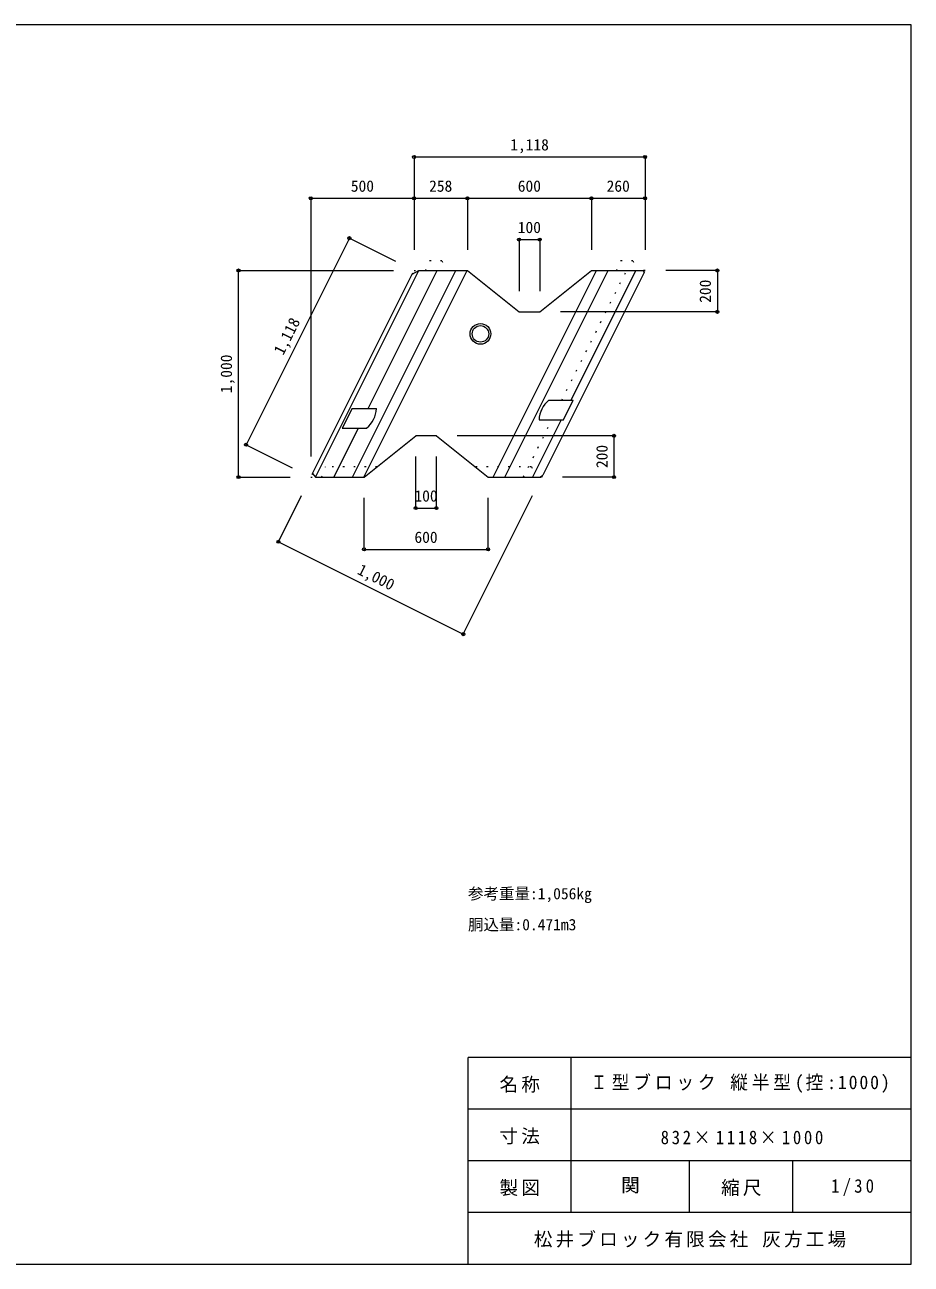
# Model space of a CAD drawing. Units: millimetres, scale not verified. Extents: x 165 to 8745, y 150 to 6150.
# Drawn here: x 4455 to 8745, y 150 to 6150 of the extents above; entities that cross this region are included whole.
import ezdxf
from ezdxf.enums import TextEntityAlignment as Align

# ---------------------------------------------------------------- set-up
doc = ezdxf.new("R2010")
doc.units = ezdxf.units.MM
doc.header["$LTSCALE"] = 30
doc.header["$PDMODE"] = 32
doc.header["$PDSIZE"] = 15
doc.linetypes.add('DOTTED', pattern=[1.75, 0.25, -1.5])
for name, color, linetype, lineweight in [('_0-0_', 7, 'Continuous', 18), ('_0-1_', 7, 'Continuous', 18), ('_0-2_', 4, 'Continuous', 9)]:
    doc.layers.add(name, color=color, linetype=linetype, lineweight=lineweight)
doc.styles.add('ＭＳ ゴシック', font='')
doc.styles.get('ＭＳ ゴシック').set_extended_font_data('MS Gothic')

msp = doc.modelspace()

# ---------------------------------------------------------------- linework, layer by layer
at = {"layer": '_0-0_'}
for p, q in [((8745, 6150), (165, 6150)), ((8745, 150), (8745, 6150)), ((8745, 1150), (6600, 1150)), ((6600, 150), (6600, 1150)), ((7100, 400), (7100, 1150)), ((8745, 900), (6600, 900)), ((8745, 650), (6600, 650)), ((7672.5, 400), (7672.5, 650)), ((8172.5, 400), (8172.5, 650)), ((8745, 400), (6600, 400)), ((165, 150), (8745, 150))]:
    msp.add_line(p, q, dxfattribs=at)
at = {"layer": '_0-1_', "linetype": 'DOTTED'}
for p, q in [((6394.09, 4960.32), (6414.09, 5007.32)), ((6474.09, 5007.32), (6414.09, 5007.32)), ((6474.09, 5007.32), (6494.09, 4960.32)), ((7318.27, 4960.32), (7338.27, 5007.32)), ((7398.27, 5007.32), (7338.27, 5007.32)), ((7398.27, 5007.32), (7418.27, 4960.32)), ((6330.14, 4942.44), (6339.09, 4960.32)), ((6339.09, 4960.32), (6361.45, 4960.32)), ((7053.64, 4332.25), (7367.68, 4960.32)), ((7457.12, 4960.32), (7447.12, 4960.32)), ((7452.65, 4951.38), (7457.12, 4960.32)), ((6867.68, 3960.32), (7006.14, 4237.25)), ((5848.03, 3978.21), (5839.09, 3960.32)), ((5839.09, 3960.32), (5861.45, 3960.32)), ((5891.09, 3960.32), (5911.09, 4010.32)), ((6159.59, 4010.32), (5911.09, 4010.32)), ((6907.12, 4010.32), (6634.59, 4010.32)), ((6907.12, 4010.32), (6927.12, 3960.32)), ((6947.12, 3960.32), (6957.12, 3960.32)), ((6957.12, 3960.32), (6961.59, 3969.27))]:
    msp.add_line(p, q, dxfattribs=at)
at = {"layer": '_0-1_'}
for p, q in [((5848.03, 3978.21), (6330.14, 4942.44)), ((5861.45, 3960.32), (6361.45, 4960.32)), ((6040.33, 3960.32), (6540.33, 4960.32)), ((6096.23, 3960.32), (6596.23, 4960.32)), ((6116.85, 4292.25), (6450.89, 4960.32)), ((6330.14, 4942.44), (6361.45, 4960.32)), ((6361.45, 4960.32), (6597.09, 4960.32)), ((6597.09, 4960.32), (6847.09, 4760.32)), ((6722.33, 3960.32), (7222.33, 4960.32)), ((6778.24, 3960.32), (7278.24, 4960.32)), ((6947.09, 4760.32), (7197.09, 4960.32)), ((7452.65, 4951.38), (6961.59, 3969.27)), ((7412.4, 4960.32), (7098.36, 4332.25)), ((7197.09, 4960.32), (7447.12, 4960.32)), ((7447.12, 4960.32), (7452.65, 4951.38)), ((6847.09, 4760.32), (6947.09, 4760.32)), ((6991.28, 4332.25), (7109.54, 4332.25)), ((7062.04, 4237.25), (7109.54, 4332.25)), ((6038.59, 4292.25), (5991.09, 4197.25)), ((6038.59, 4292.25), (6156.85, 4292.25)), ((7050.86, 4237.25), (6912.4, 3960.32)), ((6943.78, 4237.25), (7062.04, 4237.25)), ((5950.89, 3960.32), (6069.35, 4197.25)), ((5991.09, 4197.25), (6109.35, 4197.25)), ((6097.09, 3960.32), (6347.09, 4160.32)), ((6447.09, 4160.32), (6347.09, 4160.32)), ((6447.09, 4160.32), (6697.09, 3960.32)), ((5848.03, 3978.21), (5861.45, 3960.32)), ((5861.45, 3960.32), (6097.09, 3960.32)), ((6697.09, 3960.32), (6947.12, 3960.32)), ((6947.12, 3960.32), (6961.59, 3969.27))]:
    msp.add_line(p, q, dxfattribs=at)
for radius in [50, 40]:
    msp.add_circle((6660.24, 4653.68), radius, dxfattribs=at)
for centre, start, end in [((7073.07, 4231.98), 129.20453, 177.66536), ((6027.56, 4297.52), 309.20453, 357.66536)]:
    msp.add_arc(centre, 129.4, start, end, dxfattribs=at)
at = {"layer": '_0-2_'}
for p, q in [((6339.09, 5510.32), (7457.12, 5510.32)), ((6339.09, 5510.32), (6339.09, 5060.32)), ((7457.12, 5510.32), (7457.12, 5060.32)), ((5839.09, 5310.32), (5839.09, 4060.32)), ((5839.09, 5310.32), (7457.12, 5310.32)), ((6597.09, 5310.32), (6597.09, 5060.32)), ((6597.09, 5310.32), (6597.09, 5060.32)), ((7197.09, 5310.32), (7197.09, 5060.32)), ((6026.04, 5116.85), (5526.04, 4116.85)), ((6026.04, 5116.85), (6249.64, 5005.05)), ((6847.09, 5110.32), (6947.09, 5110.32)), ((6847.09, 5110.32), (6847.09, 4860.32)), ((6947.09, 5110.32), (6947.09, 4860.32)), ((5489.09, 4960.32), (6239.09, 4960.32)), ((5489.09, 3960.32), (5489.09, 4960.32)), ((7807.12, 4960.32), (7557.12, 4960.32)), ((7807.12, 4960.32), (7807.12, 4760.32)), ((7807.12, 4760.32), (7047.09, 4760.32)), ((7307.12, 4160.32), (6547.09, 4160.32)), ((7307.12, 3960.32), (7307.12, 4160.32)), ((5526.04, 4116.85), (5749.64, 4005.05)), ((6347.09, 3810.32), (6347.09, 4060.32)), ((6447.09, 3810.32), (6447.09, 4060.32)), ((5489.09, 3960.32), (5739.09, 3960.32)), ((7307.12, 3960.32), (7057.12, 3960.32)), ((5682.56, 3647.28), (5794.37, 3870.88)), ((6097.09, 3610.32), (6097.09, 3860.32)), ((6576.99, 3200.06), (6912.4, 3870.88)), ((6697.09, 3610.32), (6697.09, 3860.32)), ((6347.09, 3810.32), (6447.09, 3810.32)), ((5682.56, 3647.28), (6576.99, 3200.06)), ((6097.09, 3610.32), (6697.09, 3610.32))]:
    msp.add_line(p, q, dxfattribs=at)
for p in [(6339.09, 5510.32), (7457.12, 5510.32), (5839.09, 5310.32), (6339.09, 5310.32), (6597.09, 5310.32), (7197.09, 5310.32), (7457.12, 5310.32), (6026.04, 5116.85), (6847.09, 5110.32), (6947.09, 5110.32), (5489.09, 4960.32), (7807.12, 4960.32), (7807.12, 4760.32), (7307.12, 4160.32), (5526.04, 4116.85), (5489.09, 3960.32), (7307.12, 3960.32), (6347.09, 3810.32), (6447.09, 3810.32), (5682.56, 3647.28), (6097.09, 3610.32), (6697.09, 3610.32), (6576.99, 3200.06)]:
    msp.add_point(p, dxfattribs=at)

# ---------------------------------------------------------------- texts
at = {"layer": '_0-0_', "color": 4, "style": 'ＭＳ ゴシック'}
for s, p in [('参考重量:1,056㎏', (6600, 1900)), ('胴込量:0.471m3', (6600, 1750))]:
    msp.add_text(s, height=54.99, dxfattribs=at).set_placement(p, align=Align.BOTTOM_LEFT)
at = {"layer": '_0-0_', "style": 'ＭＳ ゴシック'}
msp.add_text('関', height=65.98, dxfattribs=at).set_placement((7341.25, 480), align=Align.BOTTOM_LEFT)
at = {"layer": '_0-0_', "char_height": 65.98, "attachment_point": 7, "style": 'ＭＳ ゴシック'}
for s, insert in [('\\T1.17;名称', (6752.5, 980)), ('\\T1.22;\\W0.95;Ｉ型ブロック\\~縦半型(控:1000)', (7191.25, 980)), ('\\T1.17;寸法', (6752.5, 730)), ('\\T1.32;\\W0.9;832×1118×1000', (7532.5, 730)), ('\\T1.17;製図', (6752.5, 480)), ('\\T1.17;縮尺', (7825, 480)), ('\\T1.38;\\W0.9;1/30', (8357.5, 480)), ('\\T1.17;松井ブロック有限会社\\~灰方工場', (6918.75, 230))]:
    msp.add_mtext(s, dxfattribs=dict(at, insert=insert))
at = {"layer": '_0-2_', "style": 'ＭＳ ゴシック'}
for s, p in [('1,118', (6804.35, 5525.32)), ('500', (6032.84, 5325.32)), ('258', (6411.84, 5325.32)), ('600', (6840.84, 5325.32)), ('260', (7270.85, 5325.32)), ('100', (6840.84, 5125.32)), ('100', (6340.84, 3825.32)), ('600', (6340.84, 3625.32))]:
    msp.add_text(s, height=54.99, dxfattribs=at).set_placement(p, align=Align.BOTTOM_LEFT)
for s, rotation, p in [('200', 90, (7792.12, 4804.07)), ('1,118', 63.435, (5720.69, 4539.71)), ('1,000', 90, (5474.09, 4366.57)), ('200', 90, (7292.12, 4004.07)), ('1,000', 333.435, (6052.63, 3479.01))]:
    msp.add_text(s, height=54.99, rotation=rotation, dxfattribs=at).set_placement(p, align=Align.BOTTOM_LEFT)

doc.saveas('drawing.dxf')
